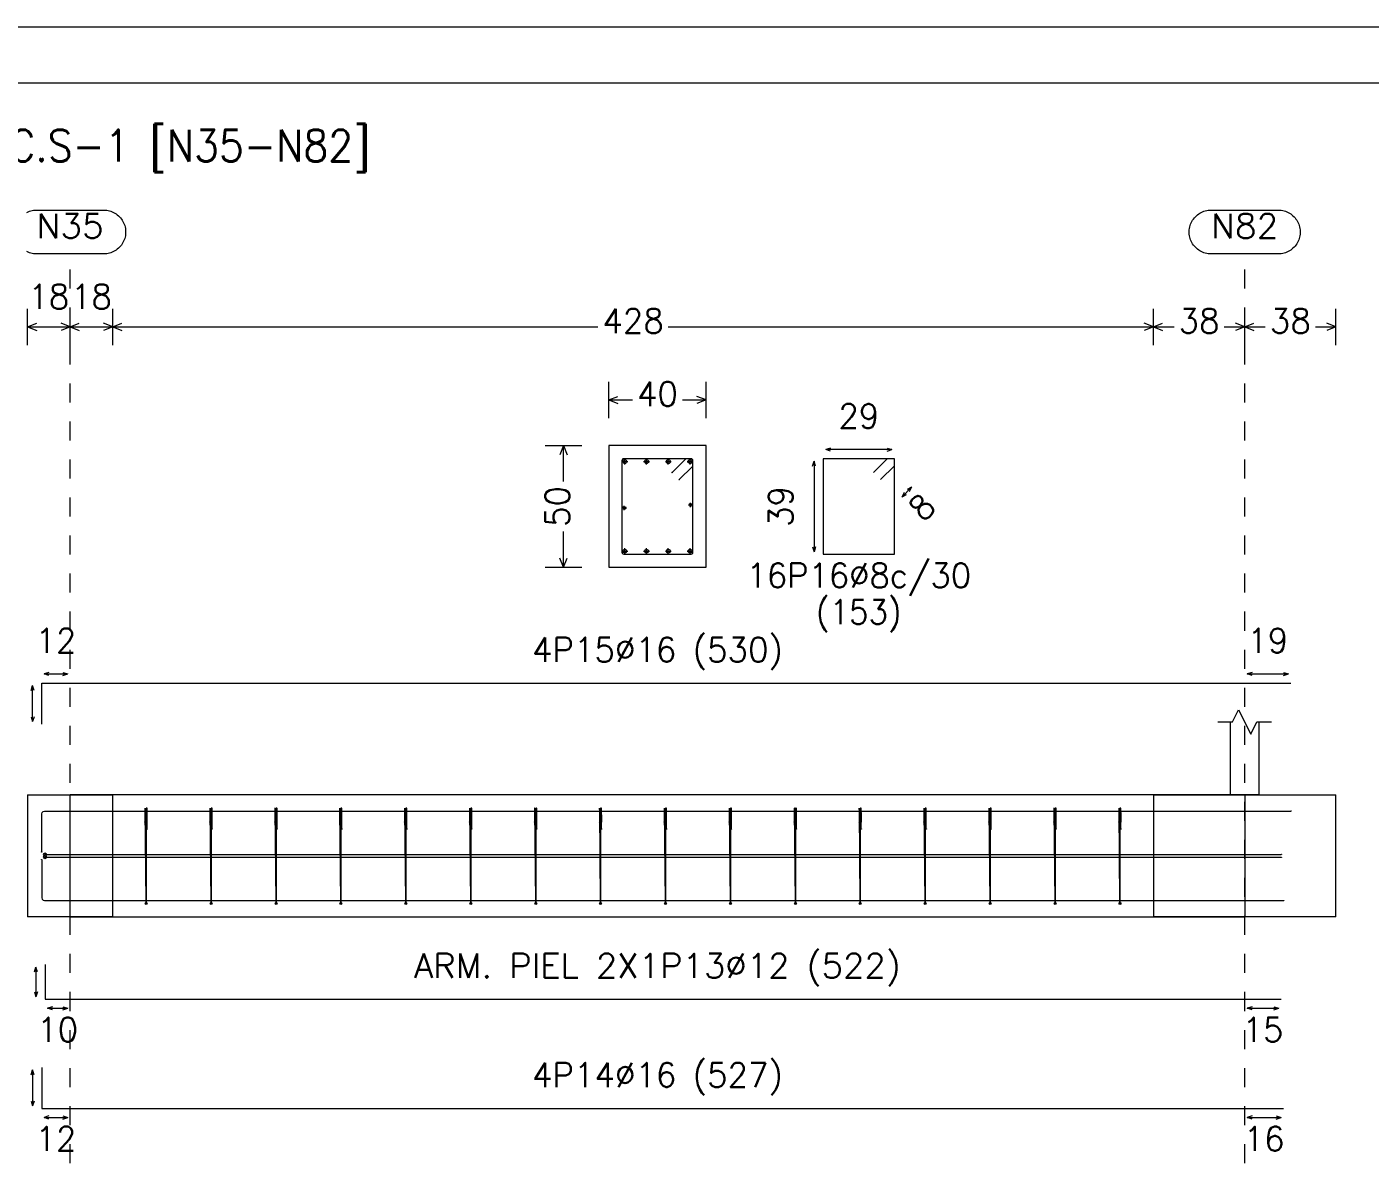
# Model space of a CAD drawing. Header units: inches. Extents: x 72863 to 72995, y 49095 to 49225.
# Drawn here: x 72925.27 to 72932.33, y 49145.1 to 49151.07 of the extents above; entities that cross this region are included whole.
import ezdxf
from ezdxf.enums import TextEntityAlignment as Align

# ---------------------------------------------------------------- set-up
doc = ezdxf.new("R2010")
doc.units = ezdxf.units.IN
doc.linetypes.add('CYPE_PUNTO', pattern=[0.075, 0, -0.075])
for name, color, linetype, lineweight in [('CIM_COTAS', 2, 'Continuous', 9), ('CIM_DIB_ARMADOS', 4, 'Continuous', 9), ('CIM_GEOMETRIA', 2, 'Continuous', 9), ('CIM_REFEREN', 2, 'Continuous', 9), ('CIM_TXT_ARMADOS', 3, 'Continuous', 9)]:
    doc.layers.add(name, color=color, linetype=linetype, lineweight=lineweight)
doc.styles.add('CYPETXT', font='romans__.ttf', dxfattribs={"height": 0.2})

msp = doc.modelspace()

# ---------------------------------------------------------------- hatches: boundary and pattern name
at = {"layer": 'CIM_DIB_ARMADOS'}
h = msp.add_hatch(color=256, dxfattribs=at)
edge = h.paths.add_edge_path()
edge.add_arc((72928.6605, 49148.7283), 0.00102, 0, 360)
h = msp.add_hatch(color=256, dxfattribs=at)
edge = h.paths.add_edge_path()
edge.add_arc((72928.6976, 49148.6912), 0.00102, 0, 360)
h = msp.add_hatch(color=256, dxfattribs=at)
edge = h.paths.add_edge_path()
edge.add_arc((72931.9144, 49146.9479), 0.00102, 0, 360)
h = msp.add_hatch(color=256, dxfattribs=at)
edge = h.paths.add_edge_path()
edge.add_arc((72925.8891, 49146.8909), 0.00102, 0, 360)
h = msp.add_hatch(color=256, dxfattribs=at)
edge = h.paths.add_edge_path()
edge.add_arc((72925.9002, 49146.8538), 0.00102, 0, 360)
h = msp.add_hatch(color=256, dxfattribs=at)
edge = h.paths.add_edge_path()
edge.add_arc((72926.2304, 49146.8909), 0.00102, 0, 360)
h = msp.add_hatch(color=256, dxfattribs=at)
edge = h.paths.add_edge_path()
edge.add_arc((72926.2416, 49146.8538), 0.00102, 0, 360)
h = msp.add_hatch(color=256, dxfattribs=at)
edge = h.paths.add_edge_path()
edge.add_arc((72926.5718, 49146.8909), 0.00102, 0, 360)
h = msp.add_hatch(color=256, dxfattribs=at)
edge = h.paths.add_edge_path()
edge.add_arc((72926.5829, 49146.8538), 0.00102, 0, 360)
h = msp.add_hatch(color=256, dxfattribs=at)
edge = h.paths.add_edge_path()
edge.add_arc((72926.9132, 49146.8909), 0.00102, 0, 360)
h = msp.add_hatch(color=256, dxfattribs=at)
edge = h.paths.add_edge_path()
edge.add_arc((72926.9243, 49146.8538), 0.00102, 0, 360)
h = msp.add_hatch(color=256, dxfattribs=at)
edge = h.paths.add_edge_path()
edge.add_arc((72927.2545, 49146.8909), 0.00102, 0, 360)
h = msp.add_hatch(color=256, dxfattribs=at)
edge = h.paths.add_edge_path()
edge.add_arc((72927.2657, 49146.8538), 0.00102, 0, 360)
h = msp.add_hatch(color=256, dxfattribs=at)
edge = h.paths.add_edge_path()
edge.add_arc((72927.5959, 49146.8909), 0.00102, 0, 360)
h = msp.add_hatch(color=256, dxfattribs=at)
edge = h.paths.add_edge_path()
edge.add_arc((72927.607, 49146.8538), 0.00102, 0, 360)
h = msp.add_hatch(color=256, dxfattribs=at)
edge = h.paths.add_edge_path()
edge.add_arc((72927.9372, 49146.8909), 0.00102, 0, 360)
h = msp.add_hatch(color=256, dxfattribs=at)
edge = h.paths.add_edge_path()
edge.add_arc((72927.9484, 49146.8538), 0.00102, 0, 360)
h = msp.add_hatch(color=256, dxfattribs=at)
edge = h.paths.add_edge_path()
edge.add_arc((72928.2786, 49146.8909), 0.00102, 0, 360)
h = msp.add_hatch(color=256, dxfattribs=at)
edge = h.paths.add_edge_path()
edge.add_arc((72928.2897, 49146.8538), 0.00102, 0, 360)
h = msp.add_hatch(color=256, dxfattribs=at)
edge = h.paths.add_edge_path()
edge.add_arc((72928.62, 49146.8909), 0.00102, 0, 360)
h = msp.add_hatch(color=256, dxfattribs=at)
edge = h.paths.add_edge_path()
edge.add_arc((72928.6311, 49146.8538), 0.00102, 0, 360)
h = msp.add_hatch(color=256, dxfattribs=at)
edge = h.paths.add_edge_path()
edge.add_arc((72928.9613, 49146.8909), 0.00102, 0, 360)
h = msp.add_hatch(color=256, dxfattribs=at)
edge = h.paths.add_edge_path()
edge.add_arc((72928.9725, 49146.8538), 0.00102, 0, 360)
h = msp.add_hatch(color=256, dxfattribs=at)
edge = h.paths.add_edge_path()
edge.add_arc((72929.3027, 49146.8909), 0.00102, 0, 360)
h = msp.add_hatch(color=256, dxfattribs=at)
edge = h.paths.add_edge_path()
edge.add_arc((72929.3138, 49146.8538), 0.00102, 0, 360)
h = msp.add_hatch(color=256, dxfattribs=at)
edge = h.paths.add_edge_path()
edge.add_arc((72929.644, 49146.8909), 0.00102, 0, 360)
h = msp.add_hatch(color=256, dxfattribs=at)
edge = h.paths.add_edge_path()
edge.add_arc((72929.6552, 49146.8538), 0.00102, 0, 360)
h = msp.add_hatch(color=256, dxfattribs=at)
edge = h.paths.add_edge_path()
edge.add_arc((72929.9854, 49146.8909), 0.00102, 0, 360)
h = msp.add_hatch(color=256, dxfattribs=at)
edge = h.paths.add_edge_path()
edge.add_arc((72929.9965, 49146.8538), 0.00102, 0, 360)
h = msp.add_hatch(color=256, dxfattribs=at)
edge = h.paths.add_edge_path()
edge.add_arc((72930.3268, 49146.8909), 0.00102, 0, 360)
h = msp.add_hatch(color=256, dxfattribs=at)
edge = h.paths.add_edge_path()
edge.add_arc((72930.3379, 49146.8538), 0.00102, 0, 360)
h = msp.add_hatch(color=256, dxfattribs=at)
edge = h.paths.add_edge_path()
edge.add_arc((72930.6681, 49146.8909), 0.00102, 0, 360)
h = msp.add_hatch(color=256, dxfattribs=at)
edge = h.paths.add_edge_path()
edge.add_arc((72930.6793, 49146.8538), 0.00102, 0, 360)
h = msp.add_hatch(color=256, dxfattribs=at)
edge = h.paths.add_edge_path()
edge.add_arc((72931.0095, 49146.8909), 0.00102, 0, 360)
h = msp.add_hatch(color=256, dxfattribs=at)
edge = h.paths.add_edge_path()
edge.add_arc((72931.0206, 49146.8538), 0.00102, 0, 360)
h = msp.add_hatch(color=256, dxfattribs=at)
edge = h.paths.add_edge_path()
edge.add_arc((72925.3454, 49146.7329), 0.00102, 0, 360)
h = msp.add_hatch(color=256, dxfattribs=at)
edge = h.paths.add_edge_path()
edge.add_arc((72925.3633, 49146.7201), 0.00102, 0, 360)
h = msp.add_hatch(color=256, dxfattribs=at)
edge = h.paths.add_edge_path()
edge.add_arc((72925.3633, 49146.7047), 0.00102, 0, 360)
h = msp.add_hatch(color=256, dxfattribs=at)
edge = h.paths.add_edge_path()
edge.add_arc((72931.8632, 49146.7201), 0.00102, 0, 360)
h = msp.add_hatch(color=256, dxfattribs=at)
edge = h.paths.add_edge_path()
edge.add_arc((72931.8632, 49146.7047), 0.00102, 0, 360)
h = msp.add_hatch(color=256, dxfattribs=at)
edge = h.paths.add_edge_path()
edge.add_arc((72925.3454, 49146.6919), 0.00102, 0, 360)
h = msp.add_hatch(color=256, dxfattribs=at)
edge = h.paths.add_edge_path()
edge.add_arc((72931.876, 49146.4769), 0.00102, 0, 360)

# ---------------------------------------------------------------- linework, layer by layer
at = {"layer": 'CIM_COTAS'}
for p, q in [((72924.3198, 49150.7773), (72937.028, 49150.7773)), ((72925.2712, 49149.3975), (72925.2712, 49149.5895)), ((72925.4952, 49149.3975), (72925.4952, 49149.5895)), ((72925.4952, 49149.3975), (72925.4952, 49149.5895)), ((72925.7192, 49149.3975), (72925.7192, 49149.5895)), ((72925.7192, 49149.3975), (72925.7192, 49149.5895)), ((72931.1912, 49149.3975), (72931.1912, 49149.5895)), ((72931.1912, 49149.3975), (72931.1912, 49149.5895)), ((72931.6712, 49149.3975), (72931.6712, 49149.5895)), ((72931.6712, 49149.3975), (72931.6712, 49149.5895)), ((72932.1512, 49149.3975), (72932.1512, 49149.5895)), ((72925.2712, 49149.4935), (72925.3192, 49149.5127)), ((72925.2712, 49149.4935), (72925.3192, 49149.4743)), ((72925.2712, 49149.4935), (72925.4952, 49149.4935)), ((72925.4952, 49149.4935), (72925.4472, 49149.5127)), ((72925.4952, 49149.4935), (72925.4472, 49149.4743)), ((72925.4952, 49149.4935), (72925.5432, 49149.5127)), ((72925.4952, 49149.4935), (72925.5432, 49149.4743)), ((72925.4952, 49149.4935), (72925.7192, 49149.4935)), ((72925.7192, 49149.4935), (72925.6712, 49149.5127)), ((72925.7192, 49149.4935), (72925.6712, 49149.4743)), ((72925.7192, 49149.4935), (72925.7672, 49149.5127)), ((72925.7192, 49149.4935), (72925.7672, 49149.4743)), ((72925.7192, 49149.4935), (72928.2699, 49149.4935)), ((72928.6404, 49149.4935), (72931.1912, 49149.4935)), ((72931.1912, 49149.4935), (72931.1432, 49149.5127)), ((72931.1912, 49149.4935), (72931.1432, 49149.4743)), ((72931.1912, 49149.4935), (72931.2392, 49149.5127)), ((72931.1912, 49149.4935), (72931.2392, 49149.4743)), ((72931.1912, 49149.4935), (72931.2996, 49149.4935)), ((72931.5627, 49149.4935), (72931.6712, 49149.4935)), ((72931.6712, 49149.4935), (72931.6232, 49149.5127)), ((72931.6712, 49149.4935), (72931.6232, 49149.4743)), ((72931.6712, 49149.4935), (72931.7192, 49149.5127)), ((72931.6712, 49149.4935), (72931.7192, 49149.4743)), ((72931.6712, 49149.4935), (72931.7796, 49149.4935)), ((72932.0427, 49149.4935), (72932.1512, 49149.4935)), ((72932.1512, 49149.4935), (72932.1032, 49149.5127)), ((72932.1512, 49149.4935), (72932.1032, 49149.4743)), ((72928.3272, 49149.0135), (72928.3272, 49149.2055)), ((72928.8392, 49149.0135), (72928.8392, 49149.2055)), ((72928.3272, 49149.1095), (72928.3752, 49149.1287)), ((72928.3272, 49149.1095), (72928.3752, 49149.0903)), ((72928.3272, 49149.1095), (72928.4516, 49149.1095)), ((72928.7147, 49149.1095), (72928.8392, 49149.1095)), ((72928.8392, 49149.1095), (72928.7912, 49149.1287)), ((72928.8392, 49149.1095), (72928.7912, 49149.0903)), ((72927.9936, 49148.8698), (72928.1856, 49148.8698)), ((72928.0896, 49148.8698), (72928.0704, 49148.8218)), ((72928.0896, 49148.8698), (72928.1088, 49148.8218)), ((72928.0896, 49148.6814), (72928.0896, 49148.8698)), ((72928.0896, 49148.2298), (72928.0896, 49148.4183)), ((72928.0896, 49148.2298), (72928.0704, 49148.2778)), ((72928.0896, 49148.2298), (72928.1088, 49148.2778)), ((72927.9936, 49148.2298), (72928.1856, 49148.2298))]:
    msp.add_line(p, q, dxfattribs=at)
at = {"layer": 'CIM_COTAS', "linetype": 'CYPE_PUNTO'}
for p, q in [((72925.4952, 49145.0964), (72925.4952, 49149.8775)), ((72931.6712, 49145.0964), (72931.6712, 49149.8775))]:
    msp.add_line(p, q, dxfattribs=at)
at = {"layer": 'CIM_COTAS'}
msp.add_lwpolyline([(72925.2666, 49150.0955), (72925.2736, 49150.0988), (72925.2807, 49150.1016), (72925.2881, 49150.1038), (72925.2956, 49150.1056), (72925.3032, 49150.1069), (72925.3108, 49150.1077), (72925.3185, 49150.1079), (72925.6718, 49150.1079), (72925.6718, 49150.1079), (72925.6795, 49150.1077), (72925.6872, 49150.1069), (72925.6948, 49150.1056), (72925.7022, 49150.1038), (72925.7096, 49150.1016), (72925.7168, 49150.0988), (72925.7238, 49150.0955), (72925.7305, 49150.0918), (72925.737, 49150.0877), (72925.7432, 49150.0831), (72925.7491, 49150.0782), (72925.7546, 49150.0728), (72925.7598, 49150.0671), (72925.7646, 49150.0611), (72925.7689, 49150.0547), (72925.7728, 49150.0481), (72925.7763, 49150.0412), (72925.7793, 49150.0341), (72925.7818, 49150.0269), (72925.7839, 49150.0194), (72925.7854, 49150.0119), (72925.7864, 49150.0043), (72925.7869, 49149.9966), (72925.7869, 49149.9889), (72925.7864, 49149.9812), (72925.7854, 49149.9736), (72925.7839, 49149.966), (72925.7818, 49149.9586), (72925.7793, 49149.9513), (72925.7763, 49149.9442), (72925.7728, 49149.9374), (72925.7689, 49149.9307), (72925.7646, 49149.9244), (72925.7598, 49149.9184), (72925.7546, 49149.9126), (72925.7491, 49149.9073), (72925.7432, 49149.9023), (72925.737, 49149.8978), (72925.7305, 49149.8936), (72925.7238, 49149.8899), (72925.7168, 49149.8867), (72925.7096, 49149.8839), (72925.7022, 49149.8816), (72925.6948, 49149.8798), (72925.6872, 49149.8786), (72925.6795, 49149.8778), (72925.6718, 49149.8775), (72925.3185, 49149.8775), (72925.3108, 49149.8778), (72925.3032, 49149.8786), (72925.2956, 49149.8798), (72925.2881, 49149.8816), (72925.2807, 49149.8839), (72925.2736, 49149.8867), (72925.2666, 49149.8899)], dxfattribs=at)
msp.add_lwpolyline([(72931.8478, 49150.1079), (72931.8555, 49150.1077), (72931.8632, 49150.1069), (72931.8708, 49150.1056), (72931.8782, 49150.1038), (72931.8856, 49150.1016), (72931.8928, 49150.0988), (72931.8998, 49150.0955), (72931.9065, 49150.0918), (72931.913, 49150.0877), (72931.9192, 49150.0831), (72931.9251, 49150.0782), (72931.9306, 49150.0728), (72931.9358, 49150.0671), (72931.9406, 49150.0611), (72931.9449, 49150.0547), (72931.9488, 49150.0481), (72931.9523, 49150.0412), (72931.9553, 49150.0341), (72931.9578, 49150.0269), (72931.9599, 49150.0194), (72931.9614, 49150.0119), (72931.9624, 49150.0043), (72931.9629, 49149.9966), (72931.9629, 49149.9889), (72931.9624, 49149.9812), (72931.9614, 49149.9736), (72931.9599, 49149.966), (72931.9578, 49149.9586), (72931.9553, 49149.9513), (72931.9523, 49149.9442), (72931.9488, 49149.9374), (72931.9449, 49149.9307), (72931.9406, 49149.9244), (72931.9358, 49149.9184), (72931.9306, 49149.9126), (72931.9251, 49149.9073), (72931.9192, 49149.9023), (72931.913, 49149.8978), (72931.9065, 49149.8936), (72931.8998, 49149.8899), (72931.8928, 49149.8867), (72931.8856, 49149.8839), (72931.8782, 49149.8816), (72931.8708, 49149.8798), (72931.8632, 49149.8786), (72931.8555, 49149.8778), (72931.8478, 49149.8775), (72931.4945, 49149.8775), (72931.4868, 49149.8778), (72931.4792, 49149.8786), (72931.4716, 49149.8798), (72931.4641, 49149.8816), (72931.4567, 49149.8839), (72931.4496, 49149.8867), (72931.4426, 49149.8899), (72931.4358, 49149.8936), (72931.4293, 49149.8978), (72931.4231, 49149.9023), (72931.4173, 49149.9073), (72931.4117, 49149.9126), (72931.4066, 49149.9184), (72931.4018, 49149.9244), (72931.3974, 49149.9307), (72931.3935, 49149.9374), (72931.39, 49149.9442), (72931.387, 49149.9513), (72931.3845, 49149.9586), (72931.3825, 49149.966), (72931.3809, 49149.9736), (72931.3799, 49149.9812), (72931.3794, 49149.9889), (72931.3794, 49149.9966), (72931.3799, 49150.0043), (72931.3809, 49150.0119), (72931.3825, 49150.0194), (72931.3845, 49150.0269), (72931.387, 49150.0341), (72931.39, 49150.0412), (72931.3935, 49150.0481), (72931.3974, 49150.0547), (72931.4018, 49150.0611), (72931.4066, 49150.0671), (72931.4117, 49150.0728), (72931.4173, 49150.0782), (72931.4231, 49150.0831), (72931.4293, 49150.0877), (72931.4358, 49150.0918), (72931.4426, 49150.0955), (72931.4496, 49150.0988), (72931.4567, 49150.1016), (72931.4641, 49150.1038), (72931.4716, 49150.1056), (72931.4792, 49150.1069), (72931.4868, 49150.1077), (72931.4945, 49150.1079), (72931.8478, 49150.1079)], close=True, dxfattribs=at)
at = {"layer": 'CIM_DIB_ARMADOS'}
for p, q in [((72928.3963, 49148.7854), (72928.427, 49148.7854)), ((72928.4116, 49148.77), (72928.4116, 49148.8007)), ((72928.5106, 49148.7854), (72928.5414, 49148.7854)), ((72928.526, 49148.77), (72928.526, 49148.8007)), ((72928.625, 49148.7854), (72928.6557, 49148.7854)), ((72928.6403, 49148.77), (72928.6403, 49148.8007)), ((72928.7393, 49148.7854), (72928.77, 49148.7854)), ((72928.7547, 49148.77), (72928.7547, 49148.8007)), ((72928.3976, 49148.5422), (72928.4206, 49148.5422)), ((72928.4091, 49148.5306), (72928.4091, 49148.5537)), ((72928.7457, 49148.5575), (72928.7688, 49148.5575)), ((72928.7572, 49148.546), (72928.7572, 49148.569)), ((72928.4116, 49148.299), (72928.4116, 49148.3297)), ((72928.526, 49148.299), (72928.526, 49148.3297)), ((72928.6403, 49148.299), (72928.6403, 49148.3297)), ((72928.7547, 49148.299), (72928.7547, 49148.3297)), ((72928.3963, 49148.3143), (72928.427, 49148.3143)), ((72928.5106, 49148.3143), (72928.5414, 49148.3143)), ((72928.625, 49148.3143), (72928.6557, 49148.3143)), ((72928.7393, 49148.3143), (72928.77, 49148.3143))]:
    msp.add_line(p, q, dxfattribs=at)
for points in [[(72911.2296, 49151.0717), (72911.4216, 49151.0717), (72936.58, 49151.0717), (72936.772, 49151.0717)], [(72928.6976, 49148.6912), (72928.767, 49148.7606), (72928.7693, 49148.7639), (72928.77, 49148.7679), (72928.77, 49148.7905), (72928.7687, 49148.7956), (72928.7649, 49148.7994), (72928.7598, 49148.8007), (72928.4065, 49148.8007), (72928.4014, 49148.7994), (72928.3977, 49148.7956), (72928.3963, 49148.7905), (72928.3963, 49148.3092), (72928.3977, 49148.3041), (72928.4014, 49148.3003), (72928.4065, 49148.299), (72928.7598, 49148.299), (72928.7649, 49148.3003), (72928.7687, 49148.3041), (72928.77, 49148.3092), (72928.77, 49148.7905), (72928.7687, 49148.7956), (72928.7649, 49148.7994), (72928.7598, 49148.8007), (72928.7372, 49148.8007), (72928.7333, 49148.7999), (72928.7299, 49148.7977), (72928.6605, 49148.7283)], [(72929.7565, 49148.6912), (72929.8289, 49148.7636), (72929.8289, 49148.8007), (72929.4552, 49148.8007), (72929.4552, 49148.299), (72929.8289, 49148.299), (72929.8289, 49148.8007), (72929.7918, 49148.8007), (72929.7194, 49148.7283)], [(72925.3454, 49147.4055), (72925.3454, 49147.6206), (72925.4952, 49147.6206), (72931.6712, 49147.6206), (72931.9144, 49147.6206)], [(72925.3454, 49146.7329), (72925.3454, 49146.9326), (72925.3475, 49146.9402), (72925.3531, 49146.9459), (72925.3608, 49146.9479), (72925.4952, 49146.9479), (72931.6712, 49146.9479), (72931.9144, 49146.9479)], [(72925.9002, 49146.8538), (72925.9005, 49146.9232), (72925.9005, 49146.9265), (72925.9004, 49146.9304), (72925.9002, 49146.953), (72925.9001, 49146.9582), (72925.9, 49146.9619), (72925.8999, 49146.9633), (72925.8951, 49146.9633), (72925.895, 49146.9619), (72925.895, 49146.9582), (72925.895, 49146.953), (72925.895, 49146.4718), (72925.895, 49146.4666), (72925.895, 49146.4629), (72925.895, 49146.4615), (72925.895, 49146.4629), (72925.8949, 49146.4666), (72925.8949, 49146.4718), (72925.89, 49146.953), (72925.8899, 49146.9582), (72925.8898, 49146.9619), (72925.8897, 49146.9633), (72925.8894, 49146.9633), (72925.8894, 49146.9625), (72925.8893, 49146.9603), (72925.8891, 49146.8909)], [(72926.2416, 49146.8538), (72926.2418, 49146.9232), (72926.2418, 49146.9265), (72926.2418, 49146.9304), (72926.2416, 49146.953), (72926.2415, 49146.9582), (72926.2414, 49146.9619), (72926.2413, 49146.9633), (72926.2365, 49146.9633), (72926.2364, 49146.9619), (72926.2363, 49146.9582), (72926.2363, 49146.953), (72926.2363, 49146.4718), (72926.2363, 49146.4666), (72926.2363, 49146.4629), (72926.2363, 49146.4615), (72926.2363, 49146.4629), (72926.2363, 49146.4666), (72926.2362, 49146.4718), (72926.2313, 49146.953), (72926.2312, 49146.9582), (72926.2312, 49146.9619), (72926.2311, 49146.9633), (72926.2308, 49146.9633), (72926.2307, 49146.9625), (72926.2307, 49146.9603), (72926.2304, 49146.8909)], [(72926.5829, 49146.8538), (72926.5832, 49146.9232), (72926.5832, 49146.9265), (72926.5831, 49146.9304), (72926.5829, 49146.953), (72926.5828, 49146.9582), (72926.5828, 49146.9619), (72926.5827, 49146.9633), (72926.5778, 49146.9633), (72926.5778, 49146.9619), (72926.5777, 49146.9582), (72926.5777, 49146.953), (72926.5777, 49146.4718), (72926.5777, 49146.4666), (72926.5777, 49146.4629), (72926.5777, 49146.4615), (72926.5777, 49146.4629), (72926.5776, 49146.4666), (72926.5776, 49146.4718), (72926.5727, 49146.953), (72926.5726, 49146.9582), (72926.5725, 49146.9619), (72926.5724, 49146.9633), (72926.5721, 49146.9633), (72926.5721, 49146.9625), (72926.572, 49146.9603), (72926.5718, 49146.8909)], [(72926.9243, 49146.8538), (72926.9245, 49146.9232), (72926.9245, 49146.9265), (72926.9245, 49146.9304), (72926.9243, 49146.953), (72926.9242, 49146.9582), (72926.9241, 49146.9619), (72926.924, 49146.9633), (72926.9192, 49146.9633), (72926.9191, 49146.9619), (72926.9191, 49146.9582), (72926.919, 49146.953), (72926.919, 49146.4718), (72926.919, 49146.4666), (72926.919, 49146.4629), (72926.919, 49146.4615), (72926.919, 49146.4629), (72926.919, 49146.4666), (72926.9189, 49146.4718), (72926.914, 49146.953), (72926.914, 49146.9582), (72926.9139, 49146.9619), (72926.9138, 49146.9633), (72926.9135, 49146.9633), (72926.9134, 49146.9625), (72926.9134, 49146.9603), (72926.9132, 49146.8909)], [(72927.2657, 49146.8538), (72927.2659, 49146.9232), (72927.2659, 49146.9265), (72927.2659, 49146.9304), (72927.2656, 49146.953), (72927.2656, 49146.9582), (72927.2655, 49146.9619), (72927.2654, 49146.9633), (72927.2605, 49146.9633), (72927.2605, 49146.9619), (72927.2604, 49146.9582), (72927.2604, 49146.953), (72927.2604, 49146.4718), (72927.2604, 49146.4666), (72927.2604, 49146.4629), (72927.2604, 49146.4615), (72927.2604, 49146.4629), (72927.2604, 49146.4666), (72927.2603, 49146.4718), (72927.2554, 49146.953), (72927.2553, 49146.9582), (72927.2552, 49146.9619), (72927.2551, 49146.9633), (72927.2548, 49146.9633), (72927.2548, 49146.9625), (72927.2548, 49146.9603), (72927.2545, 49146.8909)], [(72927.607, 49146.8538), (72927.6073, 49146.9232), (72927.6073, 49146.9265), (72927.6072, 49146.9304), (72927.607, 49146.953), (72927.6069, 49146.9582), (72927.6068, 49146.9619), (72927.6067, 49146.9633), (72927.6019, 49146.9633), (72927.6018, 49146.9619), (72927.6018, 49146.9582), (72927.6018, 49146.953), (72927.6018, 49146.4718), (72927.6018, 49146.4666), (72927.6018, 49146.4629), (72927.6018, 49146.4615), (72927.6018, 49146.4629), (72927.6017, 49146.4666), (72927.6017, 49146.4718), (72927.5968, 49146.953), (72927.5967, 49146.9582), (72927.5966, 49146.9619), (72927.5965, 49146.9633), (72927.5962, 49146.9633), (72927.5962, 49146.9625), (72927.5961, 49146.9603), (72927.5959, 49146.8909)], [(72927.9484, 49146.8538), (72927.9486, 49146.9232), (72927.9486, 49146.9265), (72927.9486, 49146.9304), (72927.9484, 49146.953), (72927.9483, 49146.9582), (72927.9482, 49146.9619), (72927.9481, 49146.9633), (72927.9433, 49146.9633), (72927.9432, 49146.9619), (72927.9431, 49146.9582), (72927.9431, 49146.953), (72927.9431, 49146.4718), (72927.9431, 49146.4666), (72927.9431, 49146.4629), (72927.9431, 49146.4615), (72927.9431, 49146.4629), (72927.9431, 49146.4666), (72927.943, 49146.4718), (72927.9381, 49146.953), (72927.938, 49146.9582), (72927.938, 49146.9619), (72927.9379, 49146.9633), (72927.9376, 49146.9633), (72927.9375, 49146.9625), (72927.9375, 49146.9603), (72927.9372, 49146.8909)], [(72928.2897, 49146.8538), (72928.29, 49146.9232), (72928.29, 49146.9265), (72928.2899, 49146.9304), (72928.2897, 49146.953), (72928.2896, 49146.9582), (72928.2896, 49146.9619), (72928.2895, 49146.9633), (72928.2846, 49146.9633), (72928.2846, 49146.9619), (72928.2845, 49146.9582), (72928.2845, 49146.953), (72928.2845, 49146.4718), (72928.2845, 49146.4666), (72928.2845, 49146.4629), (72928.2845, 49146.4615), (72928.2845, 49146.4629), (72928.2844, 49146.4666), (72928.2844, 49146.4718), (72928.2795, 49146.953), (72928.2794, 49146.9582), (72928.2793, 49146.9619), (72928.2792, 49146.9633), (72928.2789, 49146.9633), (72928.2789, 49146.9625), (72928.2788, 49146.9603), (72928.2786, 49146.8909)], [(72928.6311, 49146.8538), (72928.6313, 49146.9232), (72928.6313, 49146.9265), (72928.6313, 49146.9304), (72928.6311, 49146.953), (72928.631, 49146.9582), (72928.6309, 49146.9619), (72928.6308, 49146.9633), (72928.626, 49146.9633), (72928.6259, 49146.9619), (72928.6259, 49146.9582), (72928.6258, 49146.953), (72928.6258, 49146.4718), (72928.6258, 49146.4666), (72928.6258, 49146.4629), (72928.6258, 49146.4615), (72928.6258, 49146.4629), (72928.6258, 49146.4666), (72928.6257, 49146.4718), (72928.6208, 49146.953), (72928.6208, 49146.9582), (72928.6207, 49146.9619), (72928.6206, 49146.9633), (72928.6203, 49146.9633), (72928.6202, 49146.9625), (72928.6202, 49146.9603), (72928.62, 49146.8909)], [(72928.9725, 49146.8538), (72928.9727, 49146.9232), (72928.9727, 49146.9265), (72928.9727, 49146.9304), (72928.9724, 49146.953), (72928.9724, 49146.9582), (72928.9723, 49146.9619), (72928.9722, 49146.9633), (72928.9673, 49146.9633), (72928.9673, 49146.9619), (72928.9672, 49146.9582), (72928.9672, 49146.953), (72928.9672, 49146.4718), (72928.9672, 49146.4666), (72928.9672, 49146.4629), (72928.9672, 49146.4615), (72928.9672, 49146.4629), (72928.9672, 49146.4666), (72928.9671, 49146.4718), (72928.9622, 49146.953), (72928.9621, 49146.9582), (72928.962, 49146.9619), (72928.9619, 49146.9633), (72928.9616, 49146.9633), (72928.9616, 49146.9625), (72928.9616, 49146.9603), (72928.9613, 49146.8909)], [(72929.3138, 49146.8538), (72929.3141, 49146.9232), (72929.3141, 49146.9265), (72929.314, 49146.9304), (72929.3138, 49146.953), (72929.3137, 49146.9582), (72929.3136, 49146.9619), (72929.3135, 49146.9633), (72929.3087, 49146.9633), (72929.3086, 49146.9619), (72929.3086, 49146.9582), (72929.3086, 49146.953), (72929.3086, 49146.4718), (72929.3086, 49146.4666), (72929.3086, 49146.4629), (72929.3086, 49146.4615), (72929.3086, 49146.4629), (72929.3085, 49146.4666), (72929.3085, 49146.4718), (72929.3036, 49146.953), (72929.3035, 49146.9582), (72929.3034, 49146.9619), (72929.3033, 49146.9633), (72929.303, 49146.9633), (72929.303, 49146.9625), (72929.3029, 49146.9603), (72929.3027, 49146.8909)], [(72929.6552, 49146.8538), (72929.6554, 49146.9232), (72929.6554, 49146.9265), (72929.6554, 49146.9304), (72929.6552, 49146.953), (72929.6551, 49146.9582), (72929.655, 49146.9619), (72929.6549, 49146.9633), (72929.6501, 49146.9633), (72929.65, 49146.9619), (72929.6499, 49146.9582), (72929.6499, 49146.953), (72929.6499, 49146.4718), (72929.6499, 49146.4666), (72929.6499, 49146.4629), (72929.6499, 49146.4615), (72929.6499, 49146.4629), (72929.6499, 49146.4666), (72929.6498, 49146.4718), (72929.6449, 49146.953), (72929.6448, 49146.9582), (72929.6448, 49146.9619), (72929.6447, 49146.9633), (72929.6444, 49146.9633), (72929.6443, 49146.9625), (72929.6443, 49146.9603), (72929.644, 49146.8909)], [(72929.9965, 49146.8538), (72929.9968, 49146.9232), (72929.9968, 49146.9265), (72929.9967, 49146.9304), (72929.9965, 49146.953), (72929.9964, 49146.9582), (72929.9964, 49146.9619), (72929.9963, 49146.9633), (72929.9914, 49146.9633), (72929.9914, 49146.9619), (72929.9913, 49146.9582), (72929.9913, 49146.953), (72929.9913, 49146.4718), (72929.9913, 49146.4666), (72929.9913, 49146.4629), (72929.9913, 49146.4615), (72929.9913, 49146.4629), (72929.9912, 49146.4666), (72929.9912, 49146.4718), (72929.9863, 49146.953), (72929.9862, 49146.9582), (72929.9861, 49146.9619), (72929.986, 49146.9633), (72929.9857, 49146.9633), (72929.9857, 49146.9625), (72929.9856, 49146.9603), (72929.9854, 49146.8909)], [(72930.3379, 49146.8538), (72930.3381, 49146.9232), (72930.3381, 49146.9265), (72930.3381, 49146.9304), (72930.3379, 49146.953), (72930.3378, 49146.9582), (72930.3377, 49146.9619), (72930.3376, 49146.9633), (72930.3328, 49146.9633), (72930.3327, 49146.9619), (72930.3327, 49146.9582), (72930.3326, 49146.953), (72930.3326, 49146.4718), (72930.3326, 49146.4666), (72930.3326, 49146.4629), (72930.3326, 49146.4615), (72930.3326, 49146.4629), (72930.3326, 49146.4666), (72930.3325, 49146.4718), (72930.3276, 49146.953), (72930.3276, 49146.9582), (72930.3275, 49146.9619), (72930.3274, 49146.9633), (72930.3271, 49146.9633), (72930.327, 49146.9625), (72930.327, 49146.9603), (72930.3268, 49146.8909)], [(72930.6793, 49146.8538), (72930.6795, 49146.9232), (72930.6795, 49146.9265), (72930.6795, 49146.9304), (72930.6792, 49146.953), (72930.6792, 49146.9582), (72930.6791, 49146.9619), (72930.679, 49146.9633), (72930.6741, 49146.9633), (72930.6741, 49146.9619), (72930.674, 49146.9582), (72930.674, 49146.953), (72930.674, 49146.4718), (72930.674, 49146.4666), (72930.674, 49146.4629), (72930.674, 49146.4615), (72930.674, 49146.4629), (72930.674, 49146.4666), (72930.6739, 49146.4718), (72930.669, 49146.953), (72930.6689, 49146.9582), (72930.6688, 49146.9619), (72930.6687, 49146.9633), (72930.6684, 49146.9633), (72930.6684, 49146.9625), (72930.6684, 49146.9603), (72930.6681, 49146.8909)], [(72931.0206, 49146.8538), (72931.0209, 49146.9232), (72931.0209, 49146.9265), (72931.0208, 49146.9304), (72931.0206, 49146.953), (72931.0205, 49146.9582), (72931.0204, 49146.9619), (72931.0203, 49146.9633), (72931.0155, 49146.9633), (72931.0154, 49146.9619), (72931.0154, 49146.9582), (72931.0154, 49146.953), (72931.0154, 49146.4718), (72931.0154, 49146.4666), (72931.0154, 49146.4629), (72931.0154, 49146.4615), (72931.0154, 49146.4629), (72931.0153, 49146.4666), (72931.0153, 49146.4718), (72931.0104, 49146.953), (72931.0103, 49146.9582), (72931.0102, 49146.9619), (72931.0101, 49146.9633), (72931.0098, 49146.9633), (72931.0098, 49146.9625), (72931.0097, 49146.9603), (72931.0095, 49146.8909)], [(72925.3633, 49146.7201), (72925.365, 49146.7201), (72925.3697, 49146.7201), (72925.3761, 49146.7201), (72925.4952, 49146.7201), (72931.6712, 49146.7201), (72931.8632, 49146.7201)], [(72925.3633, 49146.7047), (72925.365, 49146.7047), (72925.3697, 49146.7047), (72925.3761, 49146.7047), (72925.4952, 49146.7047), (72931.6712, 49146.7047), (72931.8632, 49146.7047)], [(72925.3454, 49146.6919), (72925.3454, 49146.4922), (72925.3475, 49146.4846), (72925.3531, 49146.4789), (72925.3608, 49146.4769), (72925.4952, 49146.4769), (72931.6712, 49146.4769), (72931.876, 49146.4769)], [(72925.3633, 49146.1402), (72925.3633, 49145.9585), (72925.4952, 49145.9585), (72931.6712, 49145.9585), (72931.8632, 49145.9585)], [(72925.3454, 49145.5994), (72925.3454, 49145.3844), (72925.4952, 49145.3844), (72931.6712, 49145.3844), (72931.876, 49145.3844)]]:
    msp.add_lwpolyline(points, dxfattribs=at)
for centre, radius in [((72928.4116, 49148.7854), 0.0102), ((72928.526, 49148.7854), 0.0102), ((72928.6403, 49148.7854), 0.0102), ((72928.7547, 49148.7854), 0.0102), ((72928.6605, 49148.7283), 0.00102), ((72928.6976, 49148.6912), 0.00102), ((72928.4091, 49148.5422), 0.00768), ((72928.7572, 49148.5575), 0.00768), ((72928.4116, 49148.3143), 0.0102), ((72928.526, 49148.3143), 0.0102), ((72928.6403, 49148.3143), 0.0102), ((72928.7547, 49148.3143), 0.0102), ((72931.9144, 49146.9479), 0.00102), ((72925.8891, 49146.8909), 0.00102), ((72925.9002, 49146.8538), 0.00102), ((72926.2304, 49146.8909), 0.00102), ((72926.2416, 49146.8538), 0.00102), ((72926.5718, 49146.8909), 0.00102), ((72926.5829, 49146.8538), 0.00102), ((72926.9132, 49146.8909), 0.00102), ((72926.9243, 49146.8538), 0.00102), ((72927.2545, 49146.8909), 0.00102), ((72927.2657, 49146.8538), 0.00102), ((72927.5959, 49146.8909), 0.00102), ((72927.607, 49146.8538), 0.00102), ((72927.9372, 49146.8909), 0.00102), ((72927.9484, 49146.8538), 0.00102), ((72928.2786, 49146.8909), 0.00102), ((72928.2897, 49146.8538), 0.00102), ((72928.62, 49146.8909), 0.00102), ((72928.6311, 49146.8538), 0.00102), ((72928.9613, 49146.8909), 0.00102), ((72928.9725, 49146.8538), 0.00102), ((72929.3027, 49146.8909), 0.00102), ((72929.3138, 49146.8538), 0.00102), ((72929.644, 49146.8909), 0.00102), ((72929.6552, 49146.8538), 0.00102), ((72929.9854, 49146.8909), 0.00102), ((72929.9965, 49146.8538), 0.00102), ((72930.3268, 49146.8909), 0.00102), ((72930.3379, 49146.8538), 0.00102), ((72930.6681, 49146.8909), 0.00102), ((72930.6793, 49146.8538), 0.00102), ((72931.0095, 49146.8909), 0.00102), ((72931.0206, 49146.8538), 0.00102), ((72925.3454, 49146.7329), 0.00102), ((72925.3633, 49146.7201), 0.00768), ((72925.3633, 49146.7047), 0.00768), ((72925.3633, 49146.7201), 0.00102), ((72925.3633, 49146.7047), 0.00102), ((72931.8632, 49146.7201), 0.00102), ((72931.8632, 49146.7047), 0.00102), ((72925.3454, 49146.6919), 0.00102), ((72925.895, 49146.4615), 0.00512), ((72926.2363, 49146.4615), 0.00512), ((72926.5777, 49146.4615), 0.00512), ((72926.919, 49146.4615), 0.00512), ((72927.2604, 49146.4615), 0.00512), ((72927.6018, 49146.4615), 0.00512), ((72927.9431, 49146.4615), 0.00512), ((72928.2845, 49146.4615), 0.00512), ((72928.6258, 49146.4615), 0.00512), ((72928.9672, 49146.4615), 0.00512), ((72929.3086, 49146.4615), 0.00512), ((72929.6499, 49146.4615), 0.00512), ((72929.9913, 49146.4615), 0.00512), ((72930.3326, 49146.4615), 0.00512), ((72930.674, 49146.4615), 0.00512), ((72931.0154, 49146.4615), 0.00512), ((72931.876, 49146.4769), 0.00102)]:
    msp.add_circle(centre, radius, dxfattribs=at)
at = {"layer": 'CIM_GEOMETRIA'}
for p, q in [((72931.5944, 49147.4164), (72931.5944, 49147.0324)), ((72931.748, 49147.0324), (72931.748, 49147.4164)), ((72925.2712, 49147.0324), (72925.7192, 49147.0324)), ((72925.2712, 49147.0324), (72925.2712, 49146.3924)), ((72925.4952, 49146.3924), (72925.4952, 49147.0324)), ((72931.6712, 49147.0324), (72925.4952, 49147.0324)), ((72925.7192, 49146.3924), (72925.7192, 49147.0324)), ((72931.1912, 49147.0324), (72932.1512, 49147.0324)), ((72931.1912, 49147.0324), (72931.1912, 49146.3924)), ((72931.748, 49147.0324), (72931.5944, 49147.0324)), ((72931.6712, 49147.0324), (72931.6712, 49146.3924)), ((72932.1512, 49146.3924), (72932.1512, 49147.0324)), ((72925.7192, 49146.3924), (72925.2712, 49146.3924)), ((72925.4952, 49146.3924), (72931.6712, 49146.3924)), ((72932.1512, 49146.3924), (72931.1912, 49146.3924))]:
    msp.add_line(p, q, dxfattribs=at)
msp.add_lwpolyline([(72928.3272, 49148.8698), (72928.3272, 49148.2298), (72928.8392, 49148.2298), (72928.8392, 49148.8698), (72928.3272, 49148.8698)], close=True, dxfattribs=at)
msp.add_lwpolyline([(72931.5304, 49147.4164), (72931.6072, 49147.4164), (72931.6392, 49147.4804), (72931.7032, 49147.3524), (72931.7352, 49147.4164), (72931.812, 49147.4164)], dxfattribs=at)
at = {"layer": 'CIM_TXT_ARMADOS'}
for p, q in [((72929.4937, 49148.8567), (72929.4681, 49148.8487)), ((72929.4937, 49148.8407), (72929.4681, 49148.8487)), ((72929.816, 49148.8487), (72929.4681, 49148.8487)), ((72929.7904, 49148.8567), (72929.816, 49148.8487)), ((72929.7904, 49148.8407), (72929.816, 49148.8487)), ((72929.3992, 49148.7622), (72929.4072, 49148.7878)), ((72929.4152, 49148.7622), (72929.4072, 49148.7878)), ((72929.4072, 49148.7878), (72929.4072, 49148.3119)), ((72929.8675, 49148.5985), (72929.9216, 49148.6526)), ((72929.8799, 49148.6223), (72929.8675, 49148.5985)), ((72929.8912, 49148.611), (72929.8675, 49148.5985)), ((72929.8979, 49148.6402), (72929.9216, 49148.6526)), ((72929.9092, 49148.6289), (72929.9216, 49148.6526)), ((72929.3992, 49148.3375), (72929.4072, 49148.3119)), ((72929.4152, 49148.3375), (72929.4072, 49148.3119)), ((72925.3839, 49147.6766), (72925.3583, 49147.6686)), ((72925.3839, 49147.6606), (72925.3583, 49147.6686)), ((72925.3583, 49147.6686), (72925.4822, 49147.6686)), ((72925.4566, 49147.6766), (72925.4822, 49147.6686)), ((72925.4566, 49147.6606), (72925.4822, 49147.6686)), ((72931.7097, 49147.6766), (72931.6841, 49147.6686)), ((72931.7097, 49147.6606), (72931.6841, 49147.6686)), ((72931.6841, 49147.6686), (72931.9014, 49147.6686)), ((72931.8758, 49147.6766), (72931.9014, 49147.6686)), ((72931.8758, 49147.6606), (72931.9014, 49147.6686)), ((72925.2894, 49147.582), (72925.2974, 49147.6076)), ((72925.3054, 49147.582), (72925.2974, 49147.6076)), ((72925.2974, 49147.4185), (72925.2974, 49147.6076)), ((72925.2894, 49147.4441), (72925.2974, 49147.4185)), ((72925.3054, 49147.4441), (72925.2974, 49147.4185)), ((72925.3073, 49146.1017), (72925.3153, 49146.1273)), ((72925.3233, 49146.1017), (72925.3153, 49146.1273)), ((72925.3153, 49146.1273), (72925.3153, 49145.9714)), ((72925.3073, 49145.997), (72925.3153, 49145.9714)), ((72925.3233, 49145.997), (72925.3153, 49145.9714)), ((72925.4019, 49145.9185), (72925.3763, 49145.9105)), ((72925.4019, 49145.9025), (72925.3763, 49145.9105)), ((72925.3763, 49145.9105), (72925.4822, 49145.9105)), ((72925.4566, 49145.9185), (72925.4822, 49145.9105)), ((72925.4566, 49145.9025), (72925.4822, 49145.9105)), ((72931.7097, 49145.9185), (72931.6841, 49145.9105)), ((72931.7097, 49145.9025), (72931.6841, 49145.9105)), ((72931.6841, 49145.9105), (72931.8502, 49145.9105)), ((72931.8246, 49145.9185), (72931.8502, 49145.9105)), ((72931.8246, 49145.9025), (72931.8502, 49145.9105)), ((72925.2894, 49145.5609), (72925.2974, 49145.5865)), ((72925.3054, 49145.5609), (72925.2974, 49145.5865)), ((72925.2974, 49145.5865), (72925.2974, 49145.3973)), ((72925.2894, 49145.4229), (72925.2974, 49145.3973)), ((72925.3054, 49145.4229), (72925.2974, 49145.3973)), ((72925.3839, 49145.3444), (72925.3583, 49145.3364)), ((72925.3839, 49145.3284), (72925.3583, 49145.3364)), ((72925.3583, 49145.3364), (72925.4822, 49145.3364)), ((72925.4566, 49145.3444), (72925.4822, 49145.3364)), ((72925.4566, 49145.3284), (72925.4822, 49145.3364)), ((72931.7097, 49145.3444), (72931.6841, 49145.3364)), ((72931.7097, 49145.3284), (72931.6841, 49145.3364)), ((72931.6841, 49145.3364), (72931.863, 49145.3364)), ((72931.8374, 49145.3444), (72931.863, 49145.3364)), ((72931.8374, 49145.3284), (72931.863, 49145.3364))]:
    msp.add_line(p, q, dxfattribs=at)

# ---------------------------------------------------------------- texts
at = {"layer": 'CIM_COTAS', "style": 'CYPETXT'}
for s, width, p, p2 in [('N35', 0.924861, (72925.3185, 49149.9607), (72925.6718, 49149.9607)), ('N82', 0.924861, (72931.4945, 49149.9607), (72931.8478, 49149.9607)), ('18', 0.872087, (72925.2756, 49149.5895), (72925.4907, 49149.5895)), ('18', 0.872087, (72925.4996, 49149.5895), (72925.7147, 49149.5895)), ('428', 0.872087, (72928.2939, 49149.4615), (72928.6164, 49149.4615)), ('38', 0.872087, (72931.3236, 49149.4615), (72931.5387, 49149.4615)), ('38', 0.872087, (72931.8036, 49149.4615), (72932.0187, 49149.4615)), ('40', 0.872087, (72928.4756, 49149.0775), (72928.6907, 49149.0775))]:
    msp.add_text(s, height=0.128, dxfattribs=dict(at, width=width)).set_placement(p, p2, align=Align.FIT)
at = {"layer": 'CIM_COTAS', "style": 'CYPETXT', "width": 0.872087}
msp.add_text('50', height=0.128, rotation=90, dxfattribs=at).set_placement((72928.1216, 49148.4423), (72928.1216, 49148.6574), align=Align.FIT)
at = {"layer": 'CIM_REFEREN', "style": 'CYPETXT', "width": 0.800983}
msp.add_text('VC.S-1 [N35-N82]', height=0.1664, dxfattribs=at).set_placement((72925.0574, 49150.3639), (72927.0742, 49150.3639), align=Align.FIT)
at = {"layer": 'CIM_TXT_ARMADOS', "style": 'CYPETXT'}
for s, width, p, p2 in [('29', 0.872087, (72929.5345, 49148.9607), (72929.7496, 49148.9607)), ('16P16%%c8c/30', 0.870564, (72929.0516, 49148.123), (72930.2324, 49148.123)), ('(153)', 0.825691, (72929.4174, 49147.931), (72929.8667, 49147.931)), ('12', 0.872087, (72925.3128, 49147.7806), (72925.5278, 49147.7806)), ('19', 0.872087, (72931.6852, 49147.7806), (72931.9003, 49147.7806)), ('4P15%%c16 (530)', 0.858421, (72927.9236, 49147.7326), (72929.2427, 49147.7326)), ('ARM. PIEL 2X1P13%%c12 (522)', 0.885641, (72927.3035, 49146.0705), (72929.8628, 49146.0705)), ('10', 0.872087, (72925.3217, 49145.7345), (72925.5368, 49145.7345)), ('15', 0.872087, (72931.6596, 49145.7345), (72931.8747, 49145.7345)), ('4P14%%c16 (527)', 0.858421, (72927.9236, 49145.4964), (72929.2427, 49145.4964)), ('12', 0.872087, (72925.3128, 49145.1604), (72925.5278, 49145.1604)), ('16', 0.872087, (72931.666, 49145.1604), (72931.8811, 49145.1604))]:
    msp.add_text(s, height=0.128, dxfattribs=dict(at, width=width)).set_placement(p, p2, align=Align.FIT)
at = {"layer": 'CIM_TXT_ARMADOS', "style": 'CYPETXT', "width": 0.872087}
for s, rotation, p, p2 in [('39', 90, (72929.2952, 49148.4423), (72929.2952, 49148.6574)), ('8', 45.00124, (72929.981, 49148.4631), (72930.057, 49148.5391))]:
    msp.add_text(s, height=0.128, rotation=rotation, dxfattribs=at).set_placement(p, p2, align=Align.FIT)

doc.saveas('drawing.dxf')
